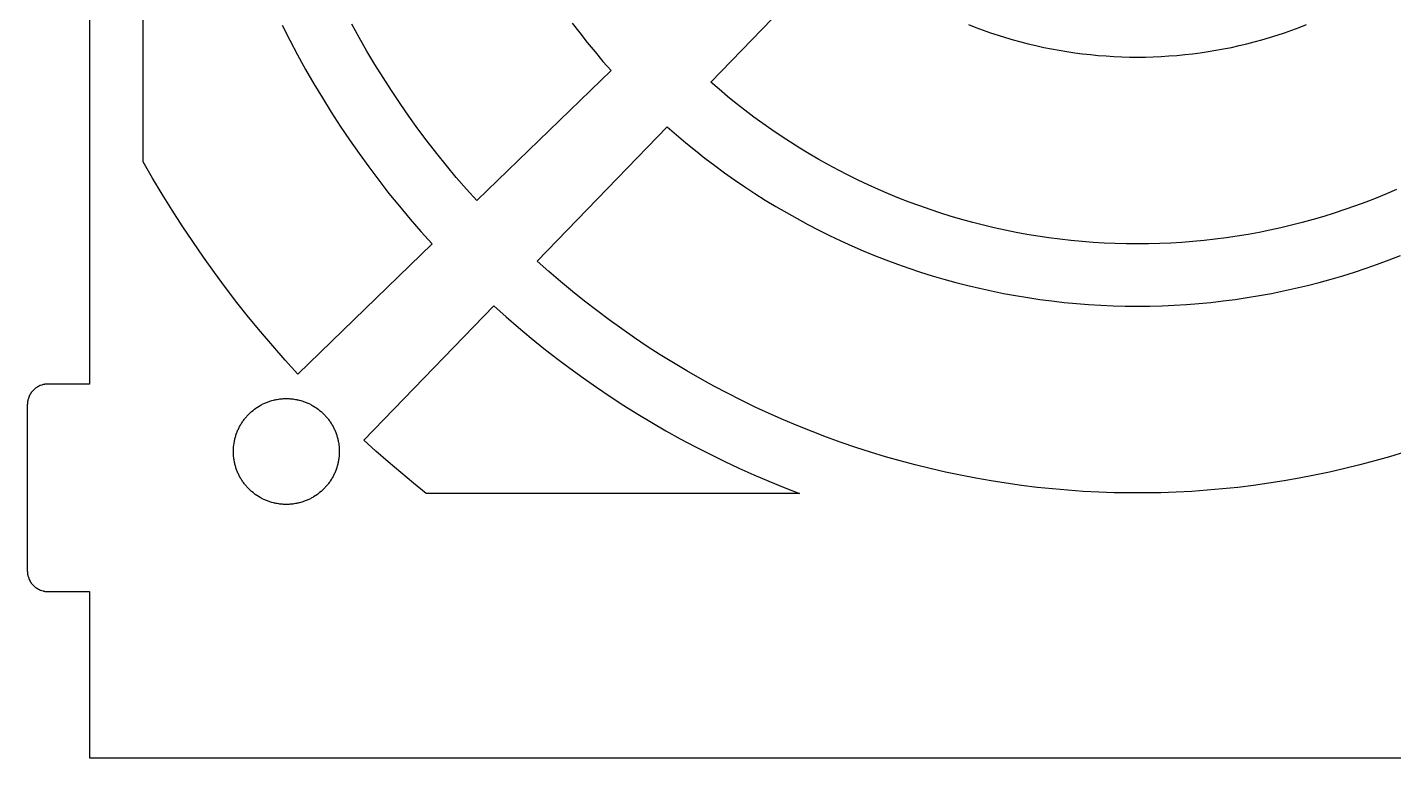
# Model space of a CAD drawing. Header units: metres. Extents: x -3 to 104, y -8 to 202.
# Drawn here: x -3 to 62.8, y -8 to 27.2 of the extents above; entities that cross this region are included whole.
import ezdxf

# ---------------------------------------------------------------- set-up
doc = ezdxf.new("R2010")
doc.units = ezdxf.units.M

msp = doc.modelspace()

# ---------------------------------------------------------------- linework, layer by layer
for p, q in [((0, 192.25), (0, 10)), ((2.58301, 20.7041), (2.58301, 74.7939)), ((29.915, 24.5479), (36.1855, 31.0215)), ((9.28027, 27.2803), (9.64258, 26.5664)), ((12.9873, 26.6865), (12.627, 27.3398)), ((23.249, 27.3838), (23.6064, 26.9141)), ((42.3281, 27.3125), (42.6816, 27.1758)), ((42.6816, 27.1758), (43.0381, 27.0439)), ((43.0381, 27.0439), (43.3955, 26.9189)), ((57.5537, 26.9189), (57.9121, 27.0439)), ((57.9121, 27.0439), (58.2676, 27.1758)), ((58.2676, 27.1758), (58.6221, 27.3125)), ((9.64258, 26.5664), (10.0176, 25.8594)), ((13.3584, 26.0391), (12.9873, 26.6865)), ((23.6064, 26.9141), (23.9727, 26.4512)), ((23.9727, 26.4512), (24.3457, 25.9941)), ((43.3955, 26.9189), (43.7559, 26.7998)), ((43.7559, 26.7998), (44.1182, 26.6875)), ((44.1182, 26.6875), (44.4824, 26.5811)), ((44.4824, 26.5811), (44.8486, 26.4805)), ((44.8486, 26.4805), (45.2158, 26.3867)), ((45.2158, 26.3867), (45.585, 26.2998)), ((55.3652, 26.2998), (55.7344, 26.3867)), ((55.7344, 26.3867), (56.1016, 26.4805)), ((56.1016, 26.4805), (56.4678, 26.5811)), ((56.4678, 26.5811), (56.832, 26.6875)), ((56.832, 26.6875), (57.1943, 26.7998)), ((57.1943, 26.7998), (57.5537, 26.9189)), ((10.0176, 25.8594), (10.4043, 25.1582)), ((13.7402, 25.3984), (13.3584, 26.0391)), ((24.3457, 25.9941), (24.7275, 25.5439)), ((45.585, 26.2998), (45.9551, 26.2178)), ((45.9551, 26.2178), (46.3271, 26.1436)), ((46.3271, 26.1436), (46.7002, 26.0752)), ((46.7002, 26.0752), (47.0742, 26.0137)), ((47.0742, 26.0137), (47.4502, 25.958)), ((47.4502, 25.958), (47.8262, 25.9092)), ((47.8262, 25.9092), (48.2031, 25.8662)), ((48.2031, 25.8662), (48.5811, 25.8311)), ((48.5811, 25.8311), (48.959, 25.8018)), ((48.959, 25.8018), (49.3379, 25.7783)), ((49.3379, 25.7783), (49.7168, 25.7617)), ((49.7168, 25.7617), (50.0957, 25.752)), ((50.0957, 25.752), (50.4746, 25.749)), ((50.4746, 25.749), (50.8545, 25.752)), ((50.8545, 25.752), (51.2334, 25.7617)), ((51.2334, 25.7617), (51.6123, 25.7783)), ((51.6123, 25.7783), (51.9912, 25.8018)), ((51.9912, 25.8018), (52.3691, 25.8311)), ((52.3691, 25.8311), (52.7471, 25.8662)), ((52.7471, 25.8662), (53.124, 25.9092)), ((53.124, 25.9092), (53.5, 25.958)), ((53.5, 25.958), (53.875, 26.0137)), ((53.875, 26.0137), (54.25, 26.0752)), ((54.25, 26.0752), (54.623, 26.1436)), ((54.623, 26.1436), (54.9941, 26.2178)), ((54.9941, 26.2178), (55.3652, 26.2998)), ((10.4043, 25.1582), (10.8037, 24.4648)), ((14.1338, 24.7637), (13.7402, 25.3984)), ((25.1172, 25.1006), (18.6484, 18.835)), ((24.7275, 25.5439), (25.1172, 25.1006)), ((10.8037, 24.4648), (11.2148, 23.7783)), ((14.5381, 24.1367), (14.1338, 24.7637)), ((30.3193, 24.1963), (29.915, 24.5479)), ((11.2148, 23.7783), (11.6377, 23.0986)), ((14.9531, 23.5166), (14.5381, 24.1367)), ((30.7285, 23.8516), (30.3193, 24.1963)), ((31.1445, 23.5146), (30.7285, 23.8516)), ((11.6377, 23.0986), (12.0723, 22.4268)), ((15.3789, 22.9043), (14.9531, 23.5166)), ((31.5654, 23.1846), (31.1445, 23.5146)), ((31.9922, 22.8613), (31.5654, 23.1846)), ((12.0723, 22.4268), (12.5186, 21.7617)), ((15.8154, 22.2988), (15.3789, 22.9043)), ((21.5605, 15.9219), (27.8262, 22.3906)), ((27.8262, 22.3906), (28.2695, 22.002)), ((32.4248, 22.5459), (31.9922, 22.8613)), ((32.8623, 22.2383), (32.4248, 22.5459)), ((12.5186, 21.7617), (12.9766, 21.1055)), ((16.2617, 21.7012), (15.8154, 22.2988)), ((28.2695, 22.002), (28.7197, 21.6201)), ((33.3057, 21.9375), (32.8623, 22.2383)), ((33.7539, 21.6455), (33.3057, 21.9375)), ((12.9766, 21.1055), (13.4463, 20.457)), ((16.7197, 21.1113), (16.2617, 21.7012)), ((17.1865, 20.5303), (16.7197, 21.1113)), ((28.7197, 21.6201), (29.1768, 21.2461)), ((29.1768, 21.2461), (29.6406, 20.8809)), ((34.207, 21.3604), (33.7539, 21.6455)), ((34.665, 21.084), (34.207, 21.3604)), ((35.1279, 20.8145), (34.665, 21.084)), ((3.03516, 19.9199), (2.58301, 20.7041)), ((13.4463, 20.457), (13.9268, 19.8164)), ((17.6641, 19.9561), (17.1865, 20.5303)), ((29.6406, 20.8809), (30.1094, 20.5234)), ((30.1094, 20.5234), (30.585, 20.1738)), ((35.5947, 20.5537), (35.1279, 20.8145)), ((36.0664, 20.3008), (35.5947, 20.5537)), ((3.49902, 19.1436), (3.03516, 19.9199)), ((13.9268, 19.8164), (14.418, 19.1846)), ((18.1514, 19.3916), (17.6641, 19.9561)), ((30.585, 20.1738), (31.0664, 19.833)), ((31.0664, 19.833), (31.5547, 19.5)), ((36.542, 20.0566), (36.0664, 20.3008)), ((37.0225, 19.8203), (36.542, 20.0566)), ((37.5068, 19.5918), (37.0225, 19.8203)), ((3.97656, 18.374), (3.49902, 19.1436)), ((14.418, 19.1846), (14.9209, 18.5615)), ((18.6484, 18.835), (18.1514, 19.3916)), ((31.5547, 19.5), (32.0479, 19.1758)), ((32.0479, 19.1758), (32.5459, 18.8604)), ((37.9951, 19.3721), (37.5068, 19.5918)), ((38.4863, 19.1611), (37.9951, 19.3721)), ((38.9814, 18.958), (38.4863, 19.1611)), ((62.4639, 19.1611), (61.9678, 18.958)), ((62.9551, 19.3721), (62.4639, 19.1611)), ((14.9209, 18.5615), (15.4336, 17.9473)), ((32.5459, 18.8604), (33.0498, 18.5537)), ((33.0498, 18.5537), (33.5596, 18.2559)), ((39.4805, 18.7637), (38.9814, 18.958)), ((39.9824, 18.5791), (39.4805, 18.7637)), ((40.4873, 18.4023), (39.9824, 18.5791)), ((60.9678, 18.5791), (60.4619, 18.4023)), ((61.4697, 18.7637), (60.9678, 18.5791)), ((61.9678, 18.958), (61.4697, 18.7637)), ((4.46582, 17.6123), (3.97656, 18.374)), ((15.4336, 17.9473), (15.958, 17.3428)), ((33.5596, 18.2559), (34.0742, 17.9658)), ((34.0742, 17.9658), (34.5938, 17.6865)), ((40.9961, 18.2334), (40.4873, 18.4023)), ((41.5068, 18.0742), (40.9961, 18.2334)), ((42.0205, 17.9238), (41.5068, 18.0742)), ((42.5361, 17.7822), (42.0205, 17.9238)), ((43.0547, 17.6504), (42.5361, 17.7822)), ((58.4131, 17.7822), (57.8945, 17.6504)), ((58.9297, 17.9238), (58.4131, 17.7822)), ((59.4434, 18.0742), (58.9297, 17.9238)), ((59.9541, 18.2334), (59.4434, 18.0742)), ((60.4619, 18.4023), (59.9541, 18.2334)), ((4.96875, 16.8594), (4.46582, 17.6123)), ((15.958, 17.3428), (16.4922, 16.7461)), ((34.5938, 17.6865), (35.1182, 17.415)), ((35.1182, 17.415), (35.6465, 17.1533)), ((35.6465, 17.1533), (36.1797, 16.9004)), ((43.5762, 17.5264), (43.0547, 17.6504)), ((44.0986, 17.4121), (43.5762, 17.5264)), ((44.623, 17.3066), (44.0986, 17.4121)), ((45.1494, 17.21), (44.623, 17.3066)), ((45.6777, 17.1221), (45.1494, 17.21)), ((46.207, 17.0439), (45.6777, 17.1221)), ((55.2725, 17.1221), (54.7432, 17.0439)), ((55.8008, 17.21), (55.2725, 17.1221)), ((56.3271, 17.3066), (55.8008, 17.21)), ((56.8516, 17.4121), (56.3271, 17.3066)), ((57.374, 17.5264), (56.8516, 17.4121)), ((57.8945, 17.6504), (57.374, 17.5264)), ((5.48242, 16.1152), (4.96875, 16.8594)), ((16.4922, 16.7461), (10.0254, 10.4824)), ((36.1797, 16.9004), (36.7178, 16.6572)), ((36.7178, 16.6572), (37.2588, 16.4229)), ((46.7373, 16.9756), (46.207, 17.0439)), ((47.2695, 16.915), (46.7373, 16.9756)), ((47.8027, 16.8643), (47.2695, 16.915)), ((48.3359, 16.8232), (47.8027, 16.8643)), ((48.8701, 16.791), (48.3359, 16.8232)), ((49.4053, 16.7676), (48.8701, 16.791)), ((49.9395, 16.7539), (49.4053, 16.7676)), ((50.4746, 16.749), (49.9395, 16.7539)), ((51.0098, 16.7539), (50.4746, 16.749)), ((51.5449, 16.7676), (51.0098, 16.7539)), ((52.0801, 16.791), (51.5449, 16.7676)), ((52.6143, 16.8232), (52.0801, 16.791)), ((53.1475, 16.8643), (52.6143, 16.8232)), ((53.6807, 16.915), (53.1475, 16.8643)), ((54.2119, 16.9756), (53.6807, 16.915)), ((54.7432, 17.0439), (54.2119, 16.9756)), ((6.00977, 15.3789), (5.48242, 16.1152)), ((22.1172, 15.4248), (21.5605, 15.9219)), ((37.2588, 16.4229), (37.8047, 16.1982)), ((37.8047, 16.1982), (38.3545, 15.9824)), ((38.3545, 15.9824), (38.9072, 15.7773)), ((62.042, 15.7773), (62.5957, 15.9824)), ((62.5957, 15.9824), (63.1455, 16.1982)), ((6.54785, 14.6514), (6.00977, 15.3789)), ((22.6826, 14.9375), (22.1172, 15.4248)), ((38.9072, 15.7773), (39.4639, 15.5811)), ((39.4639, 15.5811), (40.0244, 15.3945)), ((40.0244, 15.3945), (40.5869, 15.2188)), ((40.5869, 15.2188), (41.1533, 15.0518)), ((59.7969, 15.0518), (60.3623, 15.2188)), ((60.3623, 15.2188), (60.9258, 15.3945)), ((60.9258, 15.3945), (61.4854, 15.5811)), ((61.4854, 15.5811), (62.042, 15.7773)), ((7.09863, 13.9336), (6.54785, 14.6514)), ((23.2559, 14.4609), (22.6826, 14.9375)), ((41.1533, 15.0518), (41.7227, 14.8945)), ((41.7227, 14.8945), (42.2939, 14.748)), ((42.2939, 14.748), (42.8682, 14.6113)), ((42.8682, 14.6113), (43.4443, 14.4834)), ((43.4443, 14.4834), (44.0225, 14.3672)), ((56.9277, 14.3672), (57.5059, 14.4834)), ((57.5059, 14.4834), (58.082, 14.6113)), ((58.082, 14.6113), (58.6562, 14.748)), ((58.6562, 14.748), (59.2275, 14.8945)), ((59.2275, 14.8945), (59.7969, 15.0518)), ((7.66113, 13.2236), (7.09863, 13.9336)), ((23.8379, 13.9932), (23.2559, 14.4609)), ((24.4277, 13.5361), (23.8379, 13.9932)), ((44.0225, 14.3672), (44.6025, 14.2598)), ((44.6025, 14.2598), (45.1855, 14.1631)), ((45.1855, 14.1631), (45.7686, 14.0762)), ((45.7686, 14.0762), (46.3545, 14)), ((46.3545, 14), (46.9404, 13.9336)), ((46.9404, 13.9336), (47.5283, 13.877)), ((47.5283, 13.877), (48.1162, 13.8311)), ((48.1162, 13.8311), (48.7051, 13.7949)), ((52.2451, 13.7949), (52.834, 13.8311)), ((52.834, 13.8311), (53.4219, 13.877)), ((53.4219, 13.877), (54.0098, 13.9336)), ((54.0098, 13.9336), (54.5957, 14)), ((54.5957, 14), (55.1807, 14.0762)), ((55.1807, 14.0762), (55.7646, 14.1631)), ((55.7646, 14.1631), (56.3467, 14.2598)), ((56.3467, 14.2598), (56.9277, 14.3672)), ((8.23535, 12.5244), (7.66113, 13.2236)), ((13.208, 7.29883), (19.4727, 13.7656)), ((19.4727, 13.7656), (20.0605, 13.2393)), ((20.0605, 13.2393), (20.6572, 12.7217)), ((25.0244, 13.0889), (24.4277, 13.5361)), ((48.7051, 13.7949), (49.2949, 13.7695)), ((49.2949, 13.7695), (49.8848, 13.7539)), ((49.8848, 13.7539), (50.4746, 13.749)), ((50.4746, 13.749), (51.0654, 13.7539)), ((51.0654, 13.7539), (51.6553, 13.7695)), ((51.6553, 13.7695), (52.2451, 13.7949)), ((8.82031, 11.834), (8.23535, 12.5244)), ((20.6572, 12.7217), (21.2627, 12.2148)), ((25.6299, 12.6533), (25.0244, 13.0889)), ((26.2432, 12.2275), (25.6299, 12.6533)), ((21.2627, 12.2148), (21.877, 11.7188)), ((26.8633, 11.8125), (26.2432, 12.2275)), ((9.41699, 11.1533), (8.82031, 11.834)), ((21.877, 11.7188), (22.5, 11.2334)), ((22.5, 11.2334), (23.1309, 10.7588)), ((27.4902, 11.4082), (26.8633, 11.8125)), ((28.124, 11.0146), (27.4902, 11.4082)), ((10.0254, 10.4824), (9.41699, 11.1533)), ((23.1309, 10.7588), (23.7695, 10.2949)), ((28.7646, 10.6318), (28.124, 11.0146)), ((29.4121, 10.2607), (28.7646, 10.6318)), ((-2.48438, 9.875), (-2.5, 9.86621)), ((-2.46973, 9.88281), (-2.48438, 9.875)), ((-2.42285, 9.90625), (-2.46973, 9.88281)), ((-2.40625, 9.91309), (-2.42285, 9.90625)), ((-2.39062, 9.9209), (-2.40625, 9.91309)), ((-2.375, 9.92676), (-2.39062, 9.9209)), ((-2.3584, 9.93359), (-2.375, 9.92676)), ((-2.30859, 9.95117), (-2.3584, 9.93359)), ((-2.24219, 9.9707), (-2.30859, 9.95117)), ((-2.22461, 9.97461), (-2.24219, 9.9707)), ((-2.20801, 9.97852), (-2.22461, 9.97461)), ((-2.19043, 9.98145), (-2.20801, 9.97852)), ((-2.17383, 9.98438), (-2.19043, 9.98145)), ((-2.15625, 9.9873), (-2.17383, 9.98438)), ((-2.13965, 9.99023), (-2.15625, 9.9873)), ((-2.06934, 9.99805), (-2.13965, 9.99023)), ((-2.05273, 9.99902), (-2.06934, 9.99805)), ((-2.03516, 9.99902), (-2.05273, 9.99902)), ((-2.01758, 10), (-2.03516, 9.99902)), ((0, 10), (-2.01758, 10)), ((23.7695, 10.2949), (24.417, 9.8418)), ((30.0654, 9.90137), (29.4121, 10.2607)), ((30.7256, 9.55273), (30.0654, 9.90137)), ((-2.97461, 9.22461), (-2.97852, 9.20801)), ((-2.9707, 9.24219), (-2.97461, 9.22461)), ((-2.95117, 9.30859), (-2.9707, 9.24219)), ((-2.93359, 9.3584), (-2.95117, 9.30859)), ((-2.92676, 9.375), (-2.93359, 9.3584)), ((-2.9209, 9.39062), (-2.92676, 9.375)), ((-2.91309, 9.40625), (-2.9209, 9.39062)), ((-2.90625, 9.42285), (-2.91309, 9.40625)), ((-2.88281, 9.46973), (-2.90625, 9.42285)), ((-2.875, 9.48438), (-2.88281, 9.46973)), ((-2.86621, 9.5), (-2.875, 9.48438)), ((-2.85742, 9.51465), (-2.86621, 9.5)), ((-2.84766, 9.53027), (-2.85742, 9.51465)), ((-2.83887, 9.54492), (-2.84766, 9.53027)), ((-2.8291, 9.55957), (-2.83887, 9.54492)), ((-2.81934, 9.57324), (-2.8291, 9.55957)), ((-2.80859, 9.58789), (-2.81934, 9.57324)), ((-2.79883, 9.60156), (-2.80859, 9.58789)), ((-2.77734, 9.62891), (-2.79883, 9.60156)), ((-2.76562, 9.64258), (-2.77734, 9.62891)), ((-2.75488, 9.65625), (-2.76562, 9.64258)), ((-2.71973, 9.69434), (-2.75488, 9.65625)), ((-2.69434, 9.71973), (-2.71973, 9.69434)), ((-2.65625, 9.75488), (-2.69434, 9.71973)), ((-2.64258, 9.76562), (-2.65625, 9.75488)), ((-2.62891, 9.77734), (-2.64258, 9.76562)), ((-2.60156, 9.79883), (-2.62891, 9.77734)), ((-2.58789, 9.80859), (-2.60156, 9.79883)), ((-2.57324, 9.81934), (-2.58789, 9.80859)), ((-2.55957, 9.8291), (-2.57324, 9.81934)), ((-2.54492, 9.83887), (-2.55957, 9.8291)), ((-2.53027, 9.84766), (-2.54492, 9.83887)), ((-2.51465, 9.85742), (-2.53027, 9.84766)), ((-2.5, 9.86621), (-2.51465, 9.85742)), ((8.77246, 9.2002), (8.8584, 9.22363)), ((8.8584, 9.22363), (8.90137, 9.2334)), ((8.90137, 9.2334), (8.94531, 9.24316)), ((8.94531, 9.24316), (8.98828, 9.25195)), ((8.98828, 9.25195), (9.03223, 9.26074)), ((9.03223, 9.26074), (9.12012, 9.27441)), ((9.12012, 9.27441), (9.16406, 9.28027)), ((9.16406, 9.28027), (9.20801, 9.28516)), ((9.20801, 9.28516), (9.25293, 9.28906)), ((9.25293, 9.28906), (9.29688, 9.29297)), ((9.29688, 9.29297), (9.3418, 9.2959)), ((9.3418, 9.2959), (9.38574, 9.29785)), ((9.38574, 9.29785), (9.43066, 9.29883)), ((9.43066, 9.29883), (9.51953, 9.29883)), ((9.51953, 9.29883), (9.56445, 9.29785)), ((9.56445, 9.29785), (9.6084, 9.2959)), ((9.6084, 9.2959), (9.65332, 9.29297)), ((9.65332, 9.29297), (9.74121, 9.28516)), ((9.74121, 9.28516), (9.78613, 9.28027)), ((9.78613, 9.28027), (9.83008, 9.27441)), ((9.83008, 9.27441), (9.91797, 9.26074)), ((9.91797, 9.26074), (9.96191, 9.25195)), ((9.96191, 9.25195), (10.0049, 9.24316)), ((10.0049, 9.24316), (10.0488, 9.2334)), ((10.0488, 9.2334), (10.0918, 9.22363)), ((10.0918, 9.22363), (10.1777, 9.2002)), ((24.417, 9.8418), (25.0713, 9.40039)), ((25.0713, 9.40039), (25.7334, 8.96973)), ((31.3916, 9.21582), (30.7256, 9.55273)), ((32.0625, 8.89062), (31.3916, 9.21582)), ((-2.99902, 9.03516), (-3, 9.01758)), ((-3, 9.01758), (-3, 0.98242)), ((-2.99805, 9.06934), (-2.99902, 9.05273)), ((-2.99902, 9.05273), (-2.99902, 9.03516)), ((-2.99023, 9.13965), (-2.99805, 9.06934)), ((-2.9873, 9.15625), (-2.99023, 9.13965)), ((-2.98438, 9.17383), (-2.9873, 9.15625)), ((-2.98145, 9.19043), (-2.98438, 9.17383)), ((-2.97852, 9.20801), (-2.98145, 9.19043)), ((7.67188, 8.55176), (7.73633, 8.61426)), ((7.73633, 8.61426), (7.76855, 8.64355)), ((7.76855, 8.64355), (7.80176, 8.67383)), ((7.80176, 8.67383), (7.87012, 8.73047)), ((7.87012, 8.73047), (7.90527, 8.75879)), ((7.90527, 8.75879), (7.94043, 8.78516)), ((7.94043, 8.78516), (8.0127, 8.83789)), ((8.0127, 8.83789), (8.04883, 8.86328)), ((8.04883, 8.86328), (8.08594, 8.8877)), ((8.08594, 8.8877), (8.16211, 8.93457)), ((8.16211, 8.93457), (8.23828, 8.97949)), ((8.23828, 8.97949), (8.27832, 9.00098)), ((8.27832, 9.00098), (8.31738, 9.02148)), ((8.31738, 9.02148), (8.39746, 9.06055)), ((8.39746, 9.06055), (8.4375, 9.07812)), ((8.4375, 9.07812), (8.47852, 9.09668)), ((8.47852, 9.09668), (8.51953, 9.11328)), ((8.51953, 9.11328), (8.56152, 9.12988)), ((8.56152, 9.12988), (8.60254, 9.14551)), ((8.60254, 9.14551), (8.64453, 9.16016)), ((8.64453, 9.16016), (8.68652, 9.17383)), ((8.68652, 9.17383), (8.72949, 9.1875)), ((8.72949, 9.1875), (8.77246, 9.2002)), ((10.1777, 9.2002), (10.2207, 9.1875)), ((10.2207, 9.1875), (10.2627, 9.17383)), ((10.2627, 9.17383), (10.3057, 9.16016)), ((10.3057, 9.16016), (10.3467, 9.14551)), ((10.3467, 9.14551), (10.3887, 9.12988)), ((10.3887, 9.12988), (10.4307, 9.11328)), ((10.4307, 9.11328), (10.4717, 9.09668)), ((10.4717, 9.09668), (10.5117, 9.07812)), ((10.5117, 9.07812), (10.5527, 9.06055)), ((10.5527, 9.06055), (10.6328, 9.02148)), ((10.6328, 9.02148), (10.6719, 9.00098)), ((10.6719, 9.00098), (10.7109, 8.97949)), ((10.7109, 8.97949), (10.75, 8.95703)), ((10.75, 8.95703), (10.7881, 8.93457)), ((10.7881, 8.93457), (10.8643, 8.8877)), ((10.8643, 8.8877), (10.9014, 8.86328)), ((10.9014, 8.86328), (10.9375, 8.83789)), ((10.9375, 8.83789), (11.0098, 8.78516)), ((11.0098, 8.78516), (11.0449, 8.75879)), ((11.0449, 8.75879), (11.0801, 8.73047)), ((11.0801, 8.73047), (11.1484, 8.67383)), ((11.1484, 8.67383), (11.1816, 8.64355)), ((11.1816, 8.64355), (11.2139, 8.61426)), ((11.2139, 8.61426), (11.2783, 8.55176)), ((25.7334, 8.96973), (26.4023, 8.55078)), ((32.7402, 8.57715), (32.0625, 8.89062)), ((33.4219, 8.27539), (32.7402, 8.57715)), ((7.18262, 7.86719), (7.20312, 7.90625)), ((7.20312, 7.90625), (7.22363, 7.94629)), ((7.22363, 7.94629), (7.2666, 8.02441)), ((7.2666, 8.02441), (7.28906, 8.0625)), ((7.28906, 8.0625), (7.3125, 8.10059)), ((7.3125, 8.10059), (7.33594, 8.1377)), ((7.33594, 8.1377), (7.36133, 8.1748)), ((7.36133, 8.1748), (7.38574, 8.21191)), ((7.38574, 8.21191), (7.41211, 8.24805)), ((7.41211, 8.24805), (7.43848, 8.2832)), ((7.43848, 8.2832), (7.46582, 8.31934)), ((7.46582, 8.31934), (7.49316, 8.35352)), ((7.49316, 8.35352), (7.52148, 8.3877)), ((7.52148, 8.3877), (7.55078, 8.42188)), ((7.55078, 8.42188), (7.58008, 8.45508)), ((7.58008, 8.45508), (7.61035, 8.48828)), ((7.61035, 8.48828), (7.64062, 8.52051)), ((7.64062, 8.52051), (7.67188, 8.55176)), ((11.2783, 8.55176), (11.3096, 8.52051)), ((11.3096, 8.52051), (11.3398, 8.48828)), ((11.3398, 8.48828), (11.3701, 8.45508)), ((11.3701, 8.45508), (11.3994, 8.42188)), ((11.3994, 8.42188), (11.4287, 8.3877)), ((11.4287, 8.3877), (11.457, 8.35352)), ((11.457, 8.35352), (11.4844, 8.31934)), ((11.4844, 8.31934), (11.5117, 8.2832)), ((11.5117, 8.2832), (11.5381, 8.24805)), ((11.5381, 8.24805), (11.5635, 8.21191)), ((11.5635, 8.21191), (11.5889, 8.1748)), ((11.5889, 8.1748), (11.6377, 8.10059)), ((11.6377, 8.10059), (11.6611, 8.0625)), ((11.6611, 8.0625), (11.6836, 8.02441)), ((11.6836, 8.02441), (11.7266, 7.94629)), ((11.7266, 7.94629), (11.7471, 7.90625)), ((11.7471, 7.90625), (11.7666, 7.86719)), ((26.4023, 8.55078), (27.0791, 8.14258)), ((27.0791, 8.14258), (27.7627, 7.74707)), ((34.1094, 7.98535), (33.4219, 8.27539)), ((34.8018, 7.70703), (34.1094, 7.98535)), ((6.97168, 7.23535), (6.98047, 7.2793)), ((6.98047, 7.2793), (6.99023, 7.32227)), ((6.99023, 7.32227), (7.00098, 7.36621)), ((7.00098, 7.36621), (7.01172, 7.40918)), ((7.01172, 7.40918), (7.02344, 7.45215)), ((7.02344, 7.45215), (7.03613, 7.49414)), ((7.03613, 7.49414), (7.0498, 7.53711)), ((7.0498, 7.53711), (7.06348, 7.5791)), ((7.06348, 7.5791), (7.09473, 7.66309)), ((7.09473, 7.66309), (7.11035, 7.7041)), ((7.11035, 7.7041), (7.14551, 7.78613)), ((7.14551, 7.78613), (7.16406, 7.82715)), ((7.16406, 7.82715), (7.18262, 7.86719)), ((11.7666, 7.86719), (11.7861, 7.82715)), ((11.7861, 7.82715), (11.8047, 7.78613)), ((11.8047, 7.78613), (11.8223, 7.74512)), ((11.8223, 7.74512), (11.8555, 7.66309)), ((11.8555, 7.66309), (11.8711, 7.62109)), ((11.8711, 7.62109), (11.9004, 7.53711)), ((11.9004, 7.53711), (11.9141, 7.49414)), ((11.9141, 7.49414), (11.9258, 7.45215)), ((11.9258, 7.45215), (11.9385, 7.40918)), ((11.9385, 7.40918), (11.9492, 7.36621)), ((11.9492, 7.36621), (11.96, 7.32227)), ((11.96, 7.32227), (11.9697, 7.2793)), ((11.9697, 7.2793), (11.9785, 7.23535)), ((13.793, 6.76758), (13.208, 7.29883)), ((27.7627, 7.74707), (28.4521, 7.36328)), ((28.4521, 7.36328), (29.1494, 6.99121)), ((35.499, 7.44141), (34.8018, 7.70703)), ((36.2012, 7.1875), (35.499, 7.44141)), ((6.9248, 6.74902), (6.92676, 6.83789)), ((6.92676, 6.66016), (6.9248, 6.74902)), ((6.92676, 6.83789), (6.92871, 6.88281)), ((6.92871, 6.61523), (6.92676, 6.66016)), ((6.92871, 6.88281), (6.93164, 6.92676)), ((6.93164, 6.57129), (6.92871, 6.61523)), ((6.93164, 6.92676), (6.93457, 6.97168)), ((6.93457, 6.97168), (6.94434, 7.05957)), ((6.94434, 7.05957), (6.95605, 7.14746)), ((6.95605, 7.14746), (6.97168, 7.23535)), ((11.9785, 7.23535), (11.9863, 7.19141)), ((11.9863, 7.19141), (12, 7.10352)), ((12, 7.10352), (12.0059, 7.05957)), ((12.0059, 7.05957), (12.0156, 6.97168)), ((12.0156, 6.97168), (12.0186, 6.92676)), ((12.0186, 6.92676), (12.0215, 6.88281)), ((12.0215, 6.61523), (12.0186, 6.57129)), ((12.0215, 6.88281), (12.0234, 6.83789)), ((12.0234, 6.66016), (12.0215, 6.61523)), ((12.0234, 6.83789), (12.0254, 6.74902)), ((12.0254, 6.74902), (12.0234, 6.66016)), ((14.3857, 6.24512), (13.793, 6.76758)), ((29.1494, 6.99121), (29.8516, 6.63086)), ((29.8516, 6.63086), (30.5605, 6.2832)), ((36.9072, 6.94531), (36.2012, 7.1875)), ((37.6172, 6.7168), (36.9072, 6.94531)), ((38.3311, 6.49902), (37.6172, 6.7168)), ((63.333, 6.7168), (62.6191, 6.49902)), ((6.93457, 6.52637), (6.93164, 6.57129)), ((6.94434, 6.43848), (6.93457, 6.52637)), ((6.9502, 6.39453), (6.94434, 6.43848)), ((6.95605, 6.34961), (6.9502, 6.39453)), ((6.96387, 6.30664), (6.95605, 6.34961)), ((6.97168, 6.2627), (6.96387, 6.30664)), ((6.98047, 6.21875), (6.97168, 6.2627)), ((6.99023, 6.17578), (6.98047, 6.21875)), ((7.00098, 6.13184), (6.99023, 6.17578)), ((7.01172, 6.08887), (7.00098, 6.13184)), ((7.02344, 6.0459), (7.01172, 6.08887)), ((7.03613, 6.00391), (7.02344, 6.0459)), ((7.0498, 5.96094), (7.03613, 6.00391)), ((7.06348, 5.91895), (7.0498, 5.96094)), ((11.9004, 5.96094), (11.8711, 5.87695)), ((11.9141, 6.00391), (11.9004, 5.96094)), ((11.9258, 6.0459), (11.9141, 6.00391)), ((11.9385, 6.08887), (11.9258, 6.0459)), ((11.9492, 6.13184), (11.9385, 6.08887)), ((11.96, 6.17578), (11.9492, 6.13184)), ((11.9697, 6.21875), (11.96, 6.17578)), ((11.9785, 6.2627), (11.9697, 6.21875)), ((11.9863, 6.30664), (11.9785, 6.2627)), ((11.9932, 6.34961), (11.9863, 6.30664)), ((12, 6.39453), (11.9932, 6.34961)), ((12.0059, 6.43848), (12, 6.39453)), ((12.0156, 6.52637), (12.0059, 6.43848)), ((12.0186, 6.57129), (12.0156, 6.52637)), ((14.9863, 5.73047), (14.3857, 6.24512)), ((30.5605, 6.2832), (31.2754, 5.94727)), ((31.2754, 5.94727), (31.9961, 5.62402)), ((39.0488, 6.29492), (38.3311, 6.49902)), ((39.7695, 6.10254), (39.0488, 6.29492)), ((40.4941, 5.92383), (39.7695, 6.10254)), ((41.2207, 5.75684), (40.4941, 5.92383)), ((60.4561, 5.92383), (59.7295, 5.75684)), ((61.1807, 6.10254), (60.4561, 5.92383)), ((61.9014, 6.29492), (61.1807, 6.10254)), ((62.6191, 6.49902), (61.9014, 6.29492)), ((7.09473, 5.83496), (7.06348, 5.91895)), ((7.11035, 5.79395), (7.09473, 5.83496)), ((7.14551, 5.71191), (7.11035, 5.79395)), ((7.16406, 5.6709), (7.14551, 5.71191)), ((7.18262, 5.63086), (7.16406, 5.6709)), ((7.20312, 5.5918), (7.18262, 5.63086)), ((7.22363, 5.55176), (7.20312, 5.5918)), ((7.2666, 5.47363), (7.22363, 5.55176)), ((7.28906, 5.43555), (7.2666, 5.47363)), ((7.3125, 5.39746), (7.28906, 5.43555)), ((7.33594, 5.36035), (7.3125, 5.39746)), ((7.36133, 5.32324), (7.33594, 5.36035)), ((7.38574, 5.28613), (7.36133, 5.32324)), ((7.41211, 5.25), (7.38574, 5.28613)), ((11.5635, 5.28613), (11.5381, 5.25)), ((11.5889, 5.32324), (11.5635, 5.28613)), ((11.6377, 5.39746), (11.5889, 5.32324)), ((11.6611, 5.43555), (11.6377, 5.39746)), ((11.6836, 5.47363), (11.6611, 5.43555)), ((11.7266, 5.55176), (11.6836, 5.47363)), ((11.7471, 5.5918), (11.7266, 5.55176)), ((11.7666, 5.63086), (11.7471, 5.5918)), ((11.7861, 5.6709), (11.7666, 5.63086)), ((11.8047, 5.71191), (11.7861, 5.6709)), ((11.8223, 5.75293), (11.8047, 5.71191)), ((11.8555, 5.83496), (11.8223, 5.75293)), ((11.8711, 5.87695), (11.8555, 5.83496)), ((15.5938, 5.22559), (14.9863, 5.73047)), ((31.9961, 5.62402), (32.7217, 5.3125)), ((32.7217, 5.3125), (33.4531, 5.01465)), ((41.9512, 5.60254), (41.2207, 5.75684)), ((42.6836, 5.46094), (41.9512, 5.60254)), ((43.4189, 5.33203), (42.6836, 5.46094)), ((44.1553, 5.21582), (43.4189, 5.33203)), ((57.5312, 5.33203), (56.7939, 5.21582)), ((58.2666, 5.46094), (57.5312, 5.33203)), ((58.999, 5.60254), (58.2666, 5.46094)), ((59.7295, 5.75684), (58.999, 5.60254)), ((7.43848, 5.21484), (7.41211, 5.25)), ((7.46582, 5.17871), (7.43848, 5.21484)), ((7.49316, 5.14453), (7.46582, 5.17871)), ((7.52148, 5.11035), (7.49316, 5.14453)), ((7.55078, 5.07617), (7.52148, 5.11035)), ((7.58008, 5.04297), (7.55078, 5.07617)), ((7.61035, 5.00977), (7.58008, 5.04297)), ((7.64062, 4.97754), (7.61035, 5.00977)), ((7.67188, 4.94629), (7.64062, 4.97754)), ((7.73633, 4.88379), (7.67188, 4.94629)), ((7.76855, 4.85352), (7.73633, 4.88379)), ((7.80176, 4.82422), (7.76855, 4.85352)), ((7.87012, 4.76758), (7.80176, 4.82422)), ((7.90527, 4.73926), (7.87012, 4.76758)), ((7.94043, 4.71289), (7.90527, 4.73926)), ((7.97656, 4.68555), (7.94043, 4.71289)), ((8.04883, 4.63477), (7.97656, 4.68555)), ((8.08594, 4.61035), (8.04883, 4.63477)), ((8.16211, 4.56348), (8.08594, 4.61035)), ((10.8643, 4.61035), (10.7881, 4.56348)), ((10.9014, 4.63477), (10.8643, 4.61035)), ((10.9736, 4.68555), (10.9014, 4.63477)), ((11.0098, 4.71289), (10.9736, 4.68555)), ((11.0449, 4.73926), (11.0098, 4.71289)), ((11.0801, 4.76758), (11.0449, 4.73926)), ((11.1484, 4.82422), (11.0801, 4.76758)), ((11.1816, 4.85352), (11.1484, 4.82422)), ((11.2139, 4.88379), (11.1816, 4.85352)), ((11.2783, 4.94629), (11.2139, 4.88379)), ((11.3096, 4.97754), (11.2783, 4.94629)), ((11.3398, 5.00977), (11.3096, 4.97754)), ((11.3701, 5.04297), (11.3398, 5.00977)), ((11.3994, 5.07617), (11.3701, 5.04297)), ((11.4287, 5.11035), (11.3994, 5.07617)), ((11.457, 5.14453), (11.4287, 5.11035)), ((11.4844, 5.17871), (11.457, 5.14453)), ((11.5117, 5.21484), (11.4844, 5.17871)), ((11.5381, 5.25), (11.5117, 5.21484)), ((16.208, 4.72852), (15.5938, 5.22559)), ((34.1885, 4.72852), (16.208, 4.72852)), ((33.4531, 5.01465), (34.1885, 4.72852)), ((44.8945, 5.1123), (44.1553, 5.21582)), ((45.6348, 5.02246), (44.8945, 5.1123)), ((46.377, 4.94434), (45.6348, 5.02246)), ((47.1211, 4.87988), (46.377, 4.94434)), ((47.8652, 4.82812), (47.1211, 4.87988)), ((48.6104, 4.78906), (47.8652, 4.82812)), ((49.3555, 4.76367), (48.6104, 4.78906)), ((50.1016, 4.75098), (49.3555, 4.76367)), ((50.8477, 4.75098), (50.1016, 4.75098)), ((51.5938, 4.76367), (50.8477, 4.75098)), ((52.3398, 4.78906), (51.5938, 4.76367)), ((53.085, 4.82812), (52.3398, 4.78906)), ((53.8291, 4.87988), (53.085, 4.82812)), ((54.5723, 4.94434), (53.8291, 4.87988)), ((55.3145, 5.02246), (54.5723, 4.94434)), ((56.0557, 5.1123), (55.3145, 5.02246)), ((56.7939, 5.21582), (56.0557, 5.1123)), ((8.23828, 4.51855), (8.16211, 4.56348)), ((8.27832, 4.49707), (8.23828, 4.51855)), ((8.31738, 4.47656), (8.27832, 4.49707)), ((8.39746, 4.4375), (8.31738, 4.47656)), ((8.4375, 4.41992), (8.39746, 4.4375)), ((8.47852, 4.40137), (8.4375, 4.41992)), ((8.51953, 4.38477), (8.47852, 4.40137)), ((8.56152, 4.36816), (8.51953, 4.38477)), ((8.60254, 4.35254), (8.56152, 4.36816)), ((8.64453, 4.33789), (8.60254, 4.35254)), ((8.68652, 4.32422), (8.64453, 4.33789)), ((8.72949, 4.31055), (8.68652, 4.32422)), ((8.77246, 4.29785), (8.72949, 4.31055)), ((8.8584, 4.27441), (8.77246, 4.29785)), ((8.90137, 4.26465), (8.8584, 4.27441)), ((8.94531, 4.25488), (8.90137, 4.26465)), ((8.98828, 4.24609), (8.94531, 4.25488)), ((9.03223, 4.2373), (8.98828, 4.24609)), ((9.12012, 4.22363), (9.03223, 4.2373)), ((9.16406, 4.21777), (9.12012, 4.22363)), ((9.20801, 4.21289), (9.16406, 4.21777)), ((9.25293, 4.20898), (9.20801, 4.21289)), ((9.29688, 4.20508), (9.25293, 4.20898)), ((9.3418, 4.20215), (9.29688, 4.20508)), ((9.38574, 4.2002), (9.3418, 4.20215)), ((9.43066, 4.19922), (9.38574, 4.2002)), ((9.51953, 4.19922), (9.43066, 4.19922)), ((9.56445, 4.2002), (9.51953, 4.19922)), ((9.6084, 4.20215), (9.56445, 4.2002)), ((9.65332, 4.20508), (9.6084, 4.20215)), ((9.74121, 4.21289), (9.65332, 4.20508)), ((9.78613, 4.21777), (9.74121, 4.21289)), ((9.83008, 4.22363), (9.78613, 4.21777)), ((9.91797, 4.2373), (9.83008, 4.22363)), ((9.96191, 4.24609), (9.91797, 4.2373)), ((10.0049, 4.25488), (9.96191, 4.24609)), ((10.0488, 4.26465), (10.0049, 4.25488)), ((10.0918, 4.27441), (10.0488, 4.26465)), ((10.1777, 4.29785), (10.0918, 4.27441)), ((10.2207, 4.31055), (10.1777, 4.29785)), ((10.2627, 4.32422), (10.2207, 4.31055)), ((10.3057, 4.33789), (10.2627, 4.32422)), ((10.3467, 4.35254), (10.3057, 4.33789)), ((10.3887, 4.36816), (10.3467, 4.35254)), ((10.4307, 4.38477), (10.3887, 4.36816)), ((10.4717, 4.40137), (10.4307, 4.38477)), ((10.5117, 4.41992), (10.4717, 4.40137)), ((10.5527, 4.4375), (10.5117, 4.41992)), ((10.6328, 4.47656), (10.5527, 4.4375)), ((10.6719, 4.49707), (10.6328, 4.47656)), ((10.7109, 4.51855), (10.6719, 4.49707)), ((10.75, 4.54102), (10.7109, 4.51855)), ((10.7881, 4.56348), (10.75, 4.54102)), ((-3, 0.98242), (-2.99902, 0.96484)), ((-2.99902, 0.96484), (-2.99902, 0.94727)), ((-2.99902, 0.94727), (-2.99805, 0.93066)), ((-2.99805, 0.93066), (-2.99023, 0.86035)), ((-2.99023, 0.86035), (-2.9873, 0.84375)), ((-2.9873, 0.84375), (-2.98438, 0.82617)), ((-2.98438, 0.82617), (-2.98145, 0.80957)), ((-2.98145, 0.80957), (-2.97852, 0.79199)), ((-2.97852, 0.79199), (-2.97461, 0.77539)), ((-2.97461, 0.77539), (-2.9707, 0.75781)), ((-2.9707, 0.75781), (-2.95117, 0.69141)), ((-2.95117, 0.69141), (-2.93359, 0.6416)), ((-2.93359, 0.6416), (-2.92676, 0.625)), ((-2.92676, 0.625), (-2.9209, 0.60938)), ((-2.9209, 0.60938), (-2.91309, 0.59375)), ((-2.91309, 0.59375), (-2.90625, 0.57715)), ((-2.90625, 0.57715), (-2.88281, 0.53027)), ((-2.88281, 0.53027), (-2.875, 0.51562)), ((-2.875, 0.51562), (-2.86621, 0.5)), ((-2.86621, 0.5), (-2.85742, 0.48535)), ((-2.85742, 0.48535), (-2.84766, 0.46973)), ((-2.84766, 0.46973), (-2.83887, 0.45508)), ((-2.83887, 0.45508), (-2.8291, 0.44043)), ((-2.8291, 0.44043), (-2.81934, 0.42676)), ((-2.81934, 0.42676), (-2.80859, 0.41211)), ((-2.80859, 0.41211), (-2.79883, 0.39844)), ((-2.79883, 0.39844), (-2.77734, 0.37109)), ((-2.77734, 0.37109), (-2.76562, 0.35742)), ((-2.76562, 0.35742), (-2.75488, 0.34375)), ((-2.75488, 0.34375), (-2.71973, 0.30566)), ((-2.71973, 0.30566), (-2.69434, 0.28027)), ((-2.69434, 0.28027), (-2.65625, 0.24512)), ((-2.65625, 0.24512), (-2.64258, 0.23438)), ((-2.64258, 0.23438), (-2.62891, 0.22266)), ((-2.62891, 0.22266), (-2.60156, 0.20117)), ((-2.60156, 0.20117), (-2.58789, 0.19141)), ((-2.58789, 0.19141), (-2.57324, 0.18066)), ((-2.57324, 0.18066), (-2.55957, 0.1709)), ((-2.55957, 0.1709), (-2.54492, 0.16113)), ((-2.54492, 0.16113), (-2.53027, 0.15234)), ((-2.53027, 0.15234), (-2.51465, 0.14258)), ((-2.51465, 0.14258), (-2.5, 0.13379)), ((-2.5, 0.13379), (-2.48438, 0.125)), ((-2.48438, 0.125), (-2.46973, 0.11719)), ((-2.46973, 0.11719), (-2.42285, 0.09375)), ((-2.42285, 0.09375), (-2.40625, 0.08691)), ((-2.40625, 0.08691), (-2.39062, 0.0791)), ((-2.39062, 0.0791), (-2.375, 0.07324)), ((-2.375, 0.07324), (-2.3584, 0.06641)), ((-2.3584, 0.06641), (-2.30859, 0.04883)), ((-2.30859, 0.04883), (-2.24219, 0.0293)), ((-2.24219, 0.0293), (-2.22461, 0.02539)), ((-2.22461, 0.02539), (-2.20801, 0.02148)), ((-2.20801, 0.02148), (-2.19043, 0.01855)), ((-2.19043, 0.01855), (-2.17383, 0.01562)), ((-2.17383, 0.01562), (-2.15625, 0.0127)), ((-2.15625, 0.0127), (-2.13965, 0.00977)), ((-2.13965, 0.00977), (-2.06934, 0.00195)), ((-2.06934, 0.00195), (-2.05273, 0.00098)), ((-2.05273, 0.00098), (-2.03516, 0.00098)), ((-2.03516, 0.00098), (-2.01758, 0)), ((-2.01758, 0), (0, 0)), ((0, 0), (0, -8)), ((0, -8), (100.95, -8))]:
    msp.add_line(p, q)

doc.saveas('drawing.dxf')
